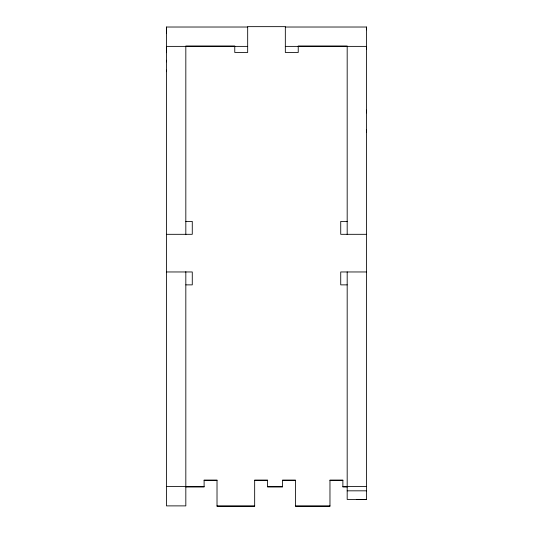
<?xml version="1.0" encoding="UTF-8"?>
<svg xmlns="http://www.w3.org/2000/svg" width="533" height="533" viewBox="0 0 533 533"><rect width="100%" height="100%" fill="white"/><g stroke="black" fill="none" stroke-linecap="round" stroke-linejoin="round"><path stroke-width="0.8" d="M166.456 71.715L166.456 70.103M166.456 61.855L166.456 60.249M166.456 52.7L166.456 46.378L247.678 46.378M166.456 33.339L166.456 31.141M166.456 29.821L166.456 27.023L247.678 27.023M366.544 132.244L366.544 129.466M366.544 112.883L366.544 110.104M366.544 49.183L366.544 46.378L285.328 46.378M366.544 29.821L366.544 27.023L285.328 27.023M185.824 221.402L192.273 221.402L192.273 234.313L166.456 234.313M347.183 221.402L340.727 221.402L340.727 234.313L366.544 234.313M166.456 271.963L192.273 271.963L192.273 284.869L185.824 284.869M366.544 271.963L340.727 271.963L340.727 284.869L347.183 284.869M204.106 480.533L217.018 480.533M254.667 480.533L267.579 480.533M282.543 480.533L295.449 480.533M329.967 480.533L342.879 480.533M166.456 486.516L204.106 486.522M267.579 486.522L282.543 486.522M342.879 486.522L366.544 486.522M185.824 486.989L204.106 486.989L204.106 480.066L217.018 480.066L217.018 506.35L254.667 506.35L254.667 480.066L267.579 480.066L267.579 486.989L282.543 486.989L282.543 480.066L295.449 480.066L295.449 506.35L329.967 506.35L329.967 480.066L342.879 480.066L342.879 486.989L347.183 486.989M347.183 490.826L366.544 490.826M356.863 499.428L366.544 499.428L366.544 27.023M366.544 499.428L347.183 499.428L347.183 271.89M217.018 505.884L254.667 505.884M295.449 505.884L329.967 505.884M347.183 234.547L347.183 46.011L298.233 46.011L298.233 52.467L285.328 52.467L285.328 26.65L247.678 26.65L247.678 52.467L234.767 52.467L234.767 46.011L185.824 46.011L185.824 234.7M185.824 271.65L185.824 505.884L166.456 505.884L166.456 27.023"/></g></svg>
